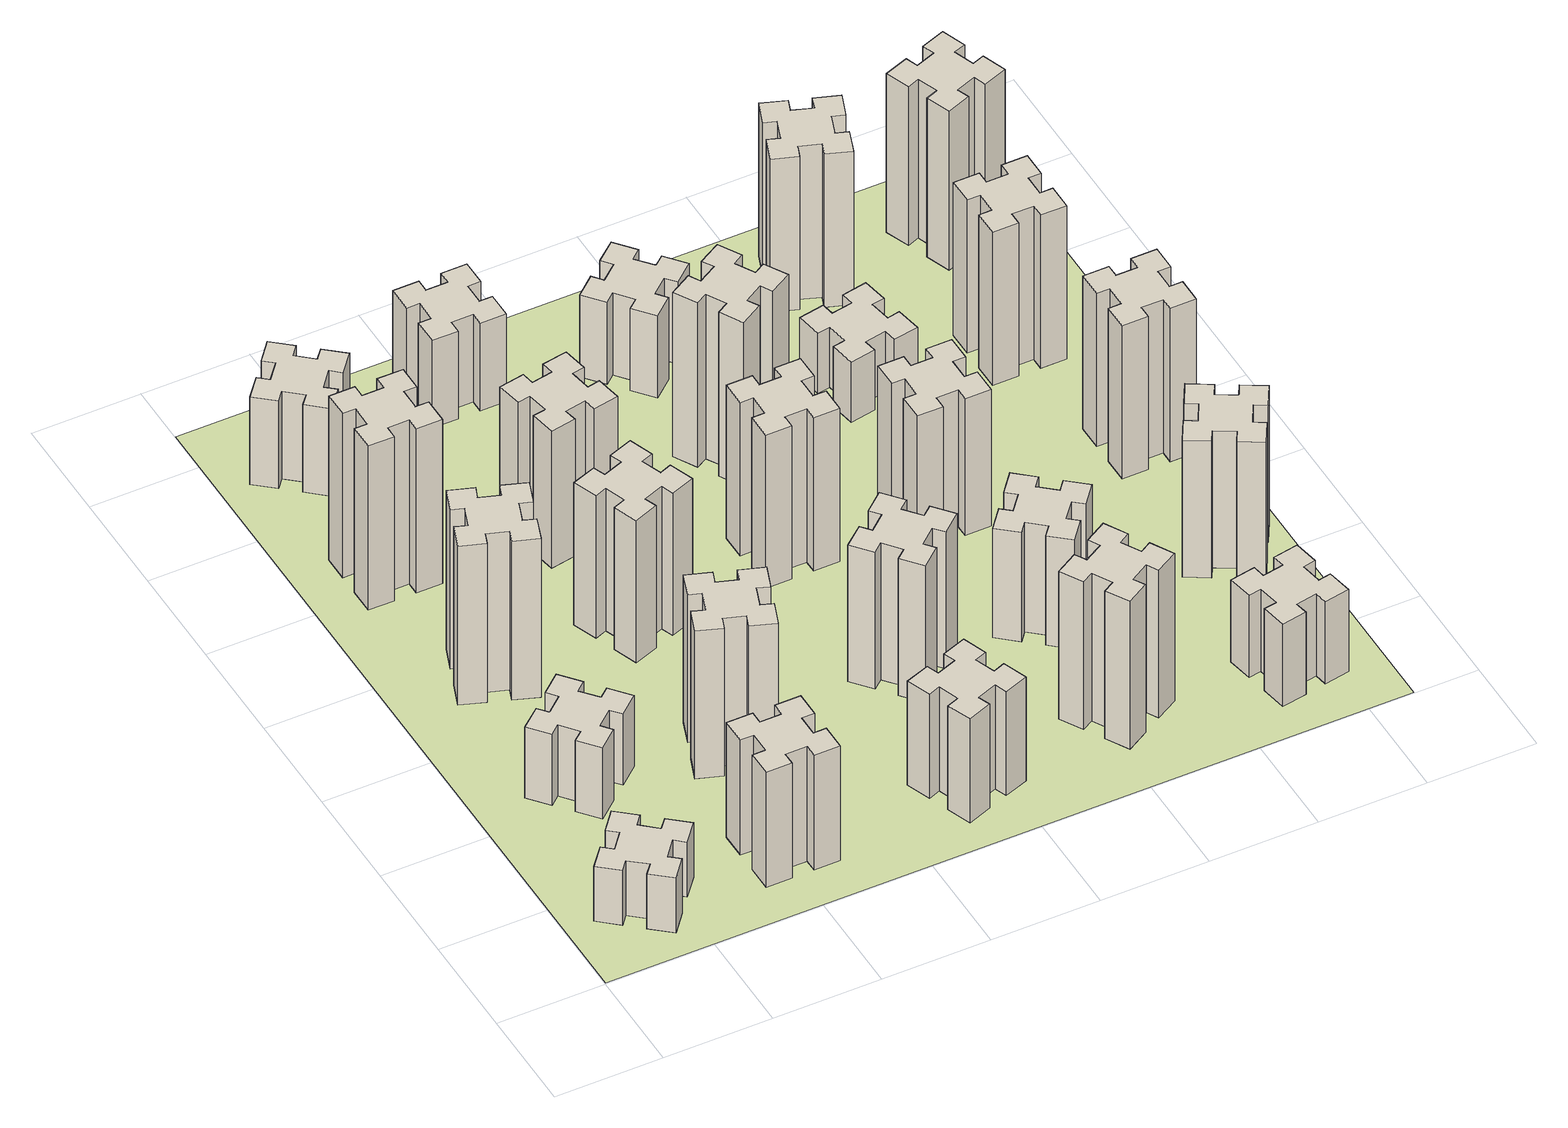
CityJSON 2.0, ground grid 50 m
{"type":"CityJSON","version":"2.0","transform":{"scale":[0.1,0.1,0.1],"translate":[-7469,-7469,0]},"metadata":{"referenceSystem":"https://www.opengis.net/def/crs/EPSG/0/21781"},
"CityObjects":{
"building1":{"type":"Building","attributes":{"class":"1000","function":"1000","usage":"1000","yearOfConstruction":2016,"roofType":"1000","measuredHeight":30,"storeysAboveGround":30,"storeysBelowGround":0},"geometry":[{"type":"Solid","lod":"1","boundaries":[[[[0,1,2,3,4,5,6,7,8,9,10,11,12,13,14,15,16,17,18,19]],[[17,16,20,21]],[[16,15,22,20]],[[15,14,23,22]],[[14,13,24,23]],[[13,12,25,24]],[[12,11,26,25]],[[11,10,27,26]],[[10,9,28,27]],[[9,8,29,28]],[[8,7,30,29]],[[7,6,31,30]],[[6,5,32,31]],[[5,4,33,32]],[[4,3,34,33]],[[3,2,35,34]],[[2,1,36,35]],[[1,0,37,36]],[[0,19,38,37]],[[19,18,39,38]],[[18,17,21,39]],[[24,25,26,27,28,29,30,31,32,33,34,35,36,37,38,39,21,20,22,23]]]]}]},
"building2":{"type":"Building","attributes":{"class":"1000","function":"1000","usage":"1000","yearOfConstruction":2016,"roofType":"1000","measuredHeight":39,"storeysAboveGround":30,"storeysBelowGround":0},"geometry":[{"type":"Solid","lod":"1","boundaries":[[[[40,41,42,43,44,45,46,47,48,49,50,51,52,53,54,55,56,57,58,59]],[[57,56,60,61]],[[56,55,62,60]],[[55,54,63,62]],[[54,53,64,63]],[[53,52,65,64]],[[52,51,66,65]],[[51,50,67,66]],[[50,49,68,67]],[[49,48,69,68]],[[48,47,70,69]],[[47,46,71,70]],[[46,45,72,71]],[[45,44,73,72]],[[44,43,74,73]],[[43,42,75,74]],[[42,41,76,75]],[[41,40,77,76]],[[40,59,78,77]],[[59,58,79,78]],[[58,57,61,79]],[[64,65,66,67,68,69,70,71,72,73,74,75,76,77,78,79,61,60,62,63]]]]}]},
"building3":{"type":"Building","attributes":{"class":"1000","function":"1000","usage":"1000","yearOfConstruction":2016,"roofType":"1000","measuredHeight":87,"storeysAboveGround":30,"storeysBelowGround":0},"geometry":[{"type":"Solid","lod":"1","boundaries":[[[[80,81,82,83,84,85,86,87,88,89,90,91,92,93,94,95,96,97,98,99]],[[97,96,100,101]],[[96,95,102,100]],[[95,94,103,102]],[[94,93,104,103]],[[93,92,105,104]],[[92,91,106,105]],[[91,90,107,106]],[[90,89,108,107]],[[89,88,109,108]],[[88,87,110,109]],[[87,86,111,110]],[[86,85,112,111]],[[85,84,113,112]],[[84,83,114,113]],[[83,82,115,114]],[[82,81,116,115]],[[81,80,117,116]],[[80,99,118,117]],[[99,98,119,118]],[[98,97,101,119]],[[104,105,106,107,108,109,110,111,112,113,114,115,116,117,118,119,101,100,102,103]]]]}]},
"building4":{"type":"Building","attributes":{"class":"1000","function":"1000","usage":"1000","yearOfConstruction":2016,"roofType":"1000","measuredHeight":63,"storeysAboveGround":30,"storeysBelowGround":0},"geometry":[{"type":"Solid","lod":"1","boundaries":[[[[120,121,122,123,124,125,126,127,128,129,130,131,132,133,134,135,136,137,138,139]],[[137,136,140,141]],[[136,135,142,140]],[[135,134,143,142]],[[134,133,144,143]],[[133,132,145,144]],[[132,131,146,145]],[[131,130,147,146]],[[130,129,148,147]],[[129,128,149,148]],[[128,127,150,149]],[[127,126,151,150]],[[126,125,152,151]],[[125,124,153,152]],[[124,123,154,153]],[[123,122,155,154]],[[122,121,156,155]],[[121,120,157,156]],[[120,139,158,157]],[[139,138,159,158]],[[138,137,141,159]],[[144,145,146,147,148,149,150,151,152,153,154,155,156,157,158,159,141,140,142,143]]]]}]},
"building5":{"type":"Building","attributes":{"class":"1000","function":"1000","usage":"1000","yearOfConstruction":2016,"roofType":"1000","measuredHeight":90,"storeysAboveGround":30,"storeysBelowGround":0},"geometry":[{"type":"Solid","lod":"1","boundaries":[[[[160,161,162,163,164,165,166,167,168,169,170,171,172,173,174,175,176,177,178,179]],[[177,176,180,181]],[[176,175,182,180]],[[175,174,183,182]],[[174,173,184,183]],[[173,172,185,184]],[[172,171,186,185]],[[171,170,187,186]],[[170,169,188,187]],[[169,168,189,188]],[[168,167,190,189]],[[167,166,191,190]],[[166,165,192,191]],[[165,164,193,192]],[[164,163,194,193]],[[163,162,195,194]],[[162,161,196,195]],[[161,160,197,196]],[[160,179,198,197]],[[179,178,199,198]],[[178,177,181,199]],[[184,185,186,187,188,189,190,191,192,193,194,195,196,197,198,199,181,180,182,183]]]]}]},
"building6":{"type":"Building","attributes":{"class":"1000","function":"1000","usage":"1000","yearOfConstruction":2016,"roofType":"1000","measuredHeight":48,"storeysAboveGround":30,"storeysBelowGround":0},"geometry":[{"type":"Solid","lod":"1","boundaries":[[[[200,201,202,203,204,205,206,207,208,209,210,211,212,213,214,215,216,217,218,219]],[[217,216,220,221]],[[216,215,222,220]],[[215,214,223,222]],[[214,213,224,223]],[[213,212,225,224]],[[212,211,226,225]],[[211,210,227,226]],[[210,209,228,227]],[[209,208,229,228]],[[208,207,230,229]],[[207,206,231,230]],[[206,205,232,231]],[[205,204,233,232]],[[204,203,234,233]],[[203,202,235,234]],[[202,201,236,235]],[[201,200,237,236]],[[200,219,238,237]],[[219,218,239,238]],[[218,217,221,239]],[[224,225,226,227,228,229,230,231,232,233,234,235,236,237,238,239,221,220,222,223]]]]}]},
"building7":{"type":"Building","attributes":{"class":"1000","function":"1000","usage":"1000","yearOfConstruction":2016,"roofType":"1000","measuredHeight":81,"storeysAboveGround":30,"storeysBelowGround":0},"geometry":[{"type":"Solid","lod":"1","boundaries":[[[[240,241,242,243,244,245,246,247,248,249,250,251,252,253,254,255,256,257,258,259]],[[257,256,260,261]],[[256,255,262,260]],[[255,254,263,262]],[[254,253,264,263]],[[253,252,265,264]],[[252,251,266,265]],[[251,250,267,266]],[[250,249,268,267]],[[249,248,269,268]],[[248,247,270,269]],[[247,246,271,270]],[[246,245,272,271]],[[245,244,273,272]],[[244,243,274,273]],[[243,242,275,274]],[[242,241,276,275]],[[241,240,277,276]],[[240,259,278,277]],[[259,258,279,278]],[[258,257,261,279]],[[264,265,266,267,268,269,270,271,272,273,274,275,276,277,278,279,261,260,262,263]]]]}]},
"building8":{"type":"Building","attributes":{"class":"1000","function":"1000","usage":"1000","yearOfConstruction":2016,"roofType":"1000","measuredHeight":78,"storeysAboveGround":30,"storeysBelowGround":0},"geometry":[{"type":"Solid","lod":"1","boundaries":[[[[280,281,282,283,284,285,286,287,288,289,290,291,292,293,294,295,296,297,298,299]],[[297,296,300,301]],[[296,295,302,300]],[[295,294,303,302]],[[294,293,304,303]],[[293,292,305,304]],[[292,291,306,305]],[[291,290,307,306]],[[290,289,308,307]],[[289,288,309,308]],[[288,287,310,309]],[[287,286,311,310]],[[286,285,312,311]],[[285,284,313,312]],[[284,283,314,313]],[[283,282,315,314]],[[282,281,316,315]],[[281,280,317,316]],[[280,299,318,317]],[[299,298,319,318]],[[298,297,301,319]],[[304,305,306,307,308,309,310,311,312,313,314,315,316,317,318,319,301,300,302,303]]]]}]},
"building9":{"type":"Building","attributes":{"class":"1000","function":"1000","usage":"1000","yearOfConstruction":2016,"roofType":"1000","measuredHeight":75,"storeysAboveGround":30,"storeysBelowGround":0},"geometry":[{"type":"Solid","lod":"1","boundaries":[[[[320,321,322,323,324,325,326,327,328,329,330,331,332,333,334,335,336,337,338,339]],[[337,336,340,341]],[[336,335,342,340]],[[335,334,343,342]],[[334,333,344,343]],[[333,332,345,344]],[[332,331,346,345]],[[331,330,347,346]],[[330,329,348,347]],[[329,328,349,348]],[[328,327,350,349]],[[327,326,351,350]],[[326,325,352,351]],[[325,324,353,352]],[[324,323,354,353]],[[323,322,355,354]],[[322,321,356,355]],[[321,320,357,356]],[[320,339,358,357]],[[339,338,359,358]],[[338,337,341,359]],[[344,345,346,347,348,349,350,351,352,353,354,355,356,357,358,359,341,340,342,343]]]]}]},
"building10":{"type":"Building","attributes":{"class":"1000","function":"1000","usage":"1000","yearOfConstruction":2016,"roofType":"1000","measuredHeight":57,"storeysAboveGround":30,"storeysBelowGround":0},"geometry":[{"type":"Solid","lod":"1","boundaries":[[[[360,361,362,363,364,365,366,367,368,369,370,371,372,373,374,375,376,377,378,379]],[[377,376,380,381]],[[376,375,382,380]],[[375,374,383,382]],[[374,373,384,383]],[[373,372,385,384]],[[372,371,386,385]],[[371,370,387,386]],[[370,369,388,387]],[[369,368,389,388]],[[368,367,390,389]],[[367,366,391,390]],[[366,365,392,391]],[[365,364,393,392]],[[364,363,394,393]],[[363,362,395,394]],[[362,361,396,395]],[[361,360,397,396]],[[360,379,398,397]],[[379,378,399,398]],[[378,377,381,399]],[[384,385,386,387,388,389,390,391,392,393,394,395,396,397,398,399,381,380,382,383]]]]}]},
"building11":{"type":"Building","attributes":{"class":"1000","function":"1000","usage":"1000","yearOfConstruction":2016,"roofType":"1000","measuredHeight":48,"storeysAboveGround":30,"storeysBelowGround":0},"geometry":[{"type":"Solid","lod":"1","boundaries":[[[[400,401,402,403,404,405,406,407,408,409,410,411,412,413,414,415,416,417,418,419]],[[417,416,420,421]],[[416,415,422,420]],[[415,414,423,422]],[[414,413,424,423]],[[413,412,425,424]],[[412,411,426,425]],[[411,410,427,426]],[[410,409,428,427]],[[409,408,429,428]],[[408,407,430,429]],[[407,406,431,430]],[[406,405,432,431]],[[405,404,433,432]],[[404,403,434,433]],[[403,402,435,434]],[[402,401,436,435]],[[401,400,437,436]],[[400,419,438,437]],[[419,418,439,438]],[[418,417,421,439]],[[424,425,426,427,428,429,430,431,432,433,434,435,436,437,438,439,421,420,422,423]]]]}]},
"building12":{"type":"Building","attributes":{"class":"1000","function":"1000","usage":"1000","yearOfConstruction":2016,"roofType":"1000","measuredHeight":75,"storeysAboveGround":30,"storeysBelowGround":0},"geometry":[{"type":"Solid","lod":"1","boundaries":[[[[440,441,442,443,444,445,446,447,448,449,450,451,452,453,454,455,456,457,458,459]],[[457,456,460,461]],[[456,455,462,460]],[[455,454,463,462]],[[454,453,464,463]],[[453,452,465,464]],[[452,451,466,465]],[[451,450,467,466]],[[450,449,468,467]],[[449,448,469,468]],[[448,447,470,469]],[[447,446,471,470]],[[446,445,472,471]],[[445,444,473,472]],[[444,443,474,473]],[[443,442,475,474]],[[442,441,476,475]],[[441,440,477,476]],[[440,459,478,477]],[[459,458,479,478]],[[458,457,461,479]],[[464,465,466,467,468,469,470,471,472,473,474,475,476,477,478,479,461,460,462,463]]]]}]},
"building13":{"type":"Building","attributes":{"class":"1000","function":"1000","usage":"1000","yearOfConstruction":2016,"roofType":"1000","measuredHeight":84,"storeysAboveGround":30,"storeysBelowGround":0},"geometry":[{"type":"Solid","lod":"1","boundaries":[[[[480,481,482,483,484,485,486,487,488,489,490,491,492,493,494,495,496,497,498,499]],[[497,496,500,501]],[[496,495,502,500]],[[495,494,503,502]],[[494,493,504,503]],[[493,492,505,504]],[[492,491,506,505]],[[491,490,507,506]],[[490,489,508,507]],[[489,488,509,508]],[[488,487,510,509]],[[487,486,511,510]],[[486,485,512,511]],[[485,484,513,512]],[[484,483,514,513]],[[483,482,515,514]],[[482,481,516,515]],[[481,480,517,516]],[[480,499,518,517]],[[499,498,519,518]],[[498,497,501,519]],[[504,505,506,507,508,509,510,511,512,513,514,515,516,517,518,519,501,500,502,503]]]]}]},
"building14":{"type":"Building","attributes":{"class":"1000","function":"1000","usage":"1000","yearOfConstruction":2016,"roofType":"1000","measuredHeight":90,"storeysAboveGround":30,"storeysBelowGround":0},"geometry":[{"type":"Solid","lod":"1","boundaries":[[[[520,521,522,523,524,525,526,527,528,529,530,531,532,533,534,535,536,537,538,539]],[[537,536,540,541]],[[536,535,542,540]],[[535,534,543,542]],[[534,533,544,543]],[[533,532,545,544]],[[532,531,546,545]],[[531,530,547,546]],[[530,529,548,547]],[[529,528,549,548]],[[528,527,550,549]],[[527,526,551,550]],[[526,525,552,551]],[[525,524,553,552]],[[524,523,554,553]],[[523,522,555,554]],[[522,521,556,555]],[[521,520,557,556]],[[520,539,558,557]],[[539,538,559,558]],[[538,537,541,559]],[[544,545,546,547,548,549,550,551,552,553,554,555,556,557,558,559,541,540,542,543]]]]}]},
"building15":{"type":"Building","attributes":{"class":"1000","function":"1000","usage":"1000","yearOfConstruction":2016,"roofType":"1000","measuredHeight":81,"storeysAboveGround":30,"storeysBelowGround":0},"geometry":[{"type":"Solid","lod":"1","boundaries":[[[[560,561,562,563,564,565,566,567,568,569,570,571,572,573,574,575,576,577,578,579]],[[577,576,580,581]],[[576,575,582,580]],[[575,574,583,582]],[[574,573,584,583]],[[573,572,585,584]],[[572,571,586,585]],[[571,570,587,586]],[[570,569,588,587]],[[569,568,589,588]],[[568,567,590,589]],[[567,566,591,590]],[[566,565,592,591]],[[565,564,593,592]],[[564,563,594,593]],[[563,562,595,594]],[[562,561,596,595]],[[561,560,597,596]],[[560,579,598,597]],[[579,578,599,598]],[[578,577,581,599]],[[584,585,586,587,588,589,590,591,592,593,594,595,596,597,598,599,581,580,582,583]]]]}]},
"building16":{"type":"Building","attributes":{"class":"1000","function":"1000","usage":"1000","yearOfConstruction":2016,"roofType":"1000","measuredHeight":45,"storeysAboveGround":30,"storeysBelowGround":0},"geometry":[{"type":"Solid","lod":"1","boundaries":[[[[600,601,602,603,604,605,606,607,608,609,610,611,612,613,614,615,616,617,618,619]],[[617,616,620,621]],[[616,615,622,620]],[[615,614,623,622]],[[614,613,624,623]],[[613,612,625,624]],[[612,611,626,625]],[[611,610,627,626]],[[610,609,628,627]],[[609,608,629,628]],[[608,607,630,629]],[[607,606,631,630]],[[606,605,632,631]],[[605,604,633,632]],[[604,603,634,633]],[[603,602,635,634]],[[602,601,636,635]],[[601,600,637,636]],[[600,619,638,637]],[[619,618,639,638]],[[618,617,621,639]],[[624,625,626,627,628,629,630,631,632,633,634,635,636,637,638,639,621,620,622,623]]]]}]},
"building17":{"type":"Building","attributes":{"class":"1000","function":"1000","usage":"1000","yearOfConstruction":2016,"roofType":"1000","measuredHeight":60,"storeysAboveGround":30,"storeysBelowGround":0},"geometry":[{"type":"Solid","lod":"1","boundaries":[[[[640,641,642,643,644,645,646,647,648,649,650,651,652,653,654,655,656,657,658,659]],[[657,656,660,661]],[[656,655,662,660]],[[655,654,663,662]],[[654,653,664,663]],[[653,652,665,664]],[[652,651,666,665]],[[651,650,667,666]],[[650,649,668,667]],[[649,648,669,668]],[[648,647,670,669]],[[647,646,671,670]],[[646,645,672,671]],[[645,644,673,672]],[[644,643,674,673]],[[643,642,675,674]],[[642,641,676,675]],[[641,640,677,676]],[[640,659,678,677]],[[659,658,679,678]],[[658,657,661,679]],[[664,665,666,667,668,669,670,671,672,673,674,675,676,677,678,679,661,660,662,663]]]]}]},
"building18":{"type":"Building","attributes":{"class":"1000","function":"1000","usage":"1000","yearOfConstruction":2016,"roofType":"1000","measuredHeight":75,"storeysAboveGround":30,"storeysBelowGround":0},"geometry":[{"type":"Solid","lod":"1","boundaries":[[[[680,681,682,683,684,685,686,687,688,689,690,691,692,693,694,695,696,697,698,699]],[[697,696,700,701]],[[696,695,702,700]],[[695,694,703,702]],[[694,693,704,703]],[[693,692,705,704]],[[692,691,706,705]],[[691,690,707,706]],[[690,689,708,707]],[[689,688,709,708]],[[688,687,710,709]],[[687,686,711,710]],[[686,685,712,711]],[[685,684,713,712]],[[684,683,714,713]],[[683,682,715,714]],[[682,681,716,715]],[[681,680,717,716]],[[680,699,718,717]],[[699,698,719,718]],[[698,697,701,719]],[[704,705,706,707,708,709,710,711,712,713,714,715,716,717,718,719,701,700,702,703]]]]}]},
"building19":{"type":"Building","attributes":{"class":"1000","function":"1000","usage":"1000","yearOfConstruction":2016,"roofType":"1000","measuredHeight":33,"storeysAboveGround":30,"storeysBelowGround":0},"geometry":[{"type":"Solid","lod":"1","boundaries":[[[[720,721,722,723,724,725,726,727,728,729,730,731,732,733,734,735,736,737,738,739]],[[737,736,740,741]],[[736,735,742,740]],[[735,734,743,742]],[[734,733,744,743]],[[733,732,745,744]],[[732,731,746,745]],[[731,730,747,746]],[[730,729,748,747]],[[729,728,749,748]],[[728,727,750,749]],[[727,726,751,750]],[[726,725,752,751]],[[725,724,753,752]],[[724,723,754,753]],[[723,722,755,754]],[[722,721,756,755]],[[721,720,757,756]],[[720,739,758,757]],[[739,738,759,758]],[[738,737,741,759]],[[744,745,746,747,748,749,750,751,752,753,754,755,756,757,758,759,741,740,742,743]]]]}]},
"building20":{"type":"Building","attributes":{"class":"1000","function":"1000","usage":"1000","yearOfConstruction":2016,"roofType":"1000","measuredHeight":45,"storeysAboveGround":30,"storeysBelowGround":0},"geometry":[{"type":"Solid","lod":"1","boundaries":[[[[760,761,762,763,764,765,766,767,768,769,770,771,772,773,774,775,776,777,778,779]],[[777,776,780,781]],[[776,775,782,780]],[[775,774,783,782]],[[774,773,784,783]],[[773,772,785,784]],[[772,771,786,785]],[[771,770,787,786]],[[770,769,788,787]],[[769,768,789,788]],[[768,767,790,789]],[[767,766,791,790]],[[766,765,792,791]],[[765,764,793,792]],[[764,763,794,793]],[[763,762,795,794]],[[762,761,796,795]],[[761,760,797,796]],[[760,779,798,797]],[[779,778,799,798]],[[778,777,781,799]],[[784,785,786,787,788,789,790,791,792,793,794,795,796,797,798,799,781,780,782,783]]]]}]},
"building21":{"type":"Building","attributes":{"class":"1000","function":"1000","usage":"1000","yearOfConstruction":2016,"roofType":"1000","measuredHeight":84,"storeysAboveGround":30,"storeysBelowGround":0},"geometry":[{"type":"Solid","lod":"1","boundaries":[[[[800,801,802,803,804,805,806,807,808,809,810,811,812,813,814,815,816,817,818,819]],[[817,816,820,821]],[[816,815,822,820]],[[815,814,823,822]],[[814,813,824,823]],[[813,812,825,824]],[[812,811,826,825]],[[811,810,827,826]],[[810,809,828,827]],[[809,808,829,828]],[[808,807,830,829]],[[807,806,831,830]],[[806,805,832,831]],[[805,804,833,832]],[[804,803,834,833]],[[803,802,835,834]],[[802,801,836,835]],[[801,800,837,836]],[[800,819,838,837]],[[819,818,839,838]],[[818,817,821,839]],[[824,825,826,827,828,829,830,831,832,833,834,835,836,837,838,839,821,820,822,823]]]]}]},
"building22":{"type":"Building","attributes":{"class":"1000","function":"1000","usage":"1000","yearOfConstruction":2016,"roofType":"1000","measuredHeight":75,"storeysAboveGround":30,"storeysBelowGround":0},"geometry":[{"type":"Solid","lod":"1","boundaries":[[[[840,841,842,843,844,845,846,847,848,849,850,851,852,853,854,855,856,857,858,859]],[[857,856,860,861]],[[856,855,862,860]],[[855,854,863,862]],[[854,853,864,863]],[[853,852,865,864]],[[852,851,866,865]],[[851,850,867,866]],[[850,849,868,867]],[[849,848,869,868]],[[848,847,870,869]],[[847,846,871,870]],[[846,845,872,871]],[[845,844,873,872]],[[844,843,874,873]],[[843,842,875,874]],[[842,841,876,875]],[[841,840,877,876]],[[840,859,878,877]],[[859,858,879,878]],[[858,857,861,879]],[[864,865,866,867,868,869,870,871,872,873,874,875,876,877,878,879,861,860,862,863]]]]}]},
"building23":{"type":"Building","attributes":{"class":"1000","function":"1000","usage":"1000","yearOfConstruction":2016,"roofType":"1000","measuredHeight":84,"storeysAboveGround":30,"storeysBelowGround":0},"geometry":[{"type":"Solid","lod":"1","boundaries":[[[[880,881,882,883,884,885,886,887,888,889,890,891,892,893,894,895,896,897,898,899]],[[897,896,900,901]],[[896,895,902,900]],[[895,894,903,902]],[[894,893,904,903]],[[893,892,905,904]],[[892,891,906,905]],[[891,890,907,906]],[[890,889,908,907]],[[889,888,909,908]],[[888,887,910,909]],[[887,886,911,910]],[[886,885,912,911]],[[885,884,913,912]],[[884,883,914,913]],[[883,882,915,914]],[[882,881,916,915]],[[881,880,917,916]],[[880,899,918,917]],[[899,898,919,918]],[[898,897,901,919]],[[904,905,906,907,908,909,910,911,912,913,914,915,916,917,918,919,901,900,902,903]]]]}]},
"building24":{"type":"Building","attributes":{"class":"1000","function":"1000","usage":"1000","yearOfConstruction":2016,"roofType":"1000","measuredHeight":84,"storeysAboveGround":30,"storeysBelowGround":0},"geometry":[{"type":"Solid","lod":"1","boundaries":[[[[920,921,922,923,924,925,926,927,928,929,930,931,932,933,934,935,936,937,938,939]],[[937,936,940,941]],[[936,935,942,940]],[[935,934,943,942]],[[934,933,944,943]],[[933,932,945,944]],[[932,931,946,945]],[[931,930,947,946]],[[930,929,948,947]],[[929,928,949,948]],[[928,927,950,949]],[[927,926,951,950]],[[926,925,952,951]],[[925,924,953,952]],[[924,923,954,953]],[[923,922,955,954]],[[922,921,956,955]],[[921,920,957,956]],[[920,939,958,957]],[[939,938,959,958]],[[938,937,941,959]],[[944,945,946,947,948,949,950,951,952,953,954,955,956,957,958,959,941,940,942,943]]]]}]},
"building25":{"type":"Building","attributes":{"class":"1000","function":"1000","usage":"1000","yearOfConstruction":2016,"roofType":"1000","measuredHeight":87,"storeysAboveGround":30,"storeysBelowGround":0},"geometry":[{"type":"Solid","lod":"1","boundaries":[[[[960,961,962,963,964,965,966,967,968,969,970,971,972,973,974,975,976,977,978,979]],[[977,976,980,981]],[[976,975,982,980]],[[975,974,983,982]],[[974,973,984,983]],[[973,972,985,984]],[[972,971,986,985]],[[971,970,987,986]],[[970,969,988,987]],[[969,968,989,988]],[[968,967,990,989]],[[967,966,991,990]],[[966,965,992,991]],[[965,964,993,992]],[[964,963,994,993]],[[963,962,995,994]],[[962,961,996,995]],[[961,960,997,996]],[[960,979,998,997]],[[979,978,999,998]],[[978,977,981,999]],[[984,985,986,987,988,989,990,991,992,993,994,995,996,997,998,999,981,980,982,983]]]]}]},
"landuse1":{"type":"LandUse","attributes":{"name":"plot1","function":"1010"},"geometry":[{"type":"MultiSurface","lod":"1","boundaries":[[[1000,1001,1002,1003]]]}]}
},
"vertices":[
[266,323,0],[343,259,0],[304,213,0],[396,136,0],[473,228,0],[427,266,0],[492,343,0],[538,304,0],[615,396,0],[523,473,0],[484,427,0],[408,492,0],[446,538,0],[354,615,0],[277,523,0],[323,484,0],[259,408,0],[213,446,0],[136,354,0],[228,277,0],[259,408,300],[213,446,300],[323,484,300],[277,523,300],[354,615,300],[446,538,300],[408,492,300],[484,427,300],[523,473,300],[615,396,300],[538,304,300],[492,343,300],[427,266,300],[473,228,300],[396,136,300],[304,213,300],[343,259,300],[266,323,300],[228,277,300],[136,354,300],
[508,999,0],[584,1063,0],[623,1017,0],[715,1094,0],[638,1186,0],[592,1148,0],[527,1224,0],[573,1263,0],[496,1355,0],[404,1278,0],[443,1232,0],[366,1167,0],[328,1213,0],[236,1136,0],[313,1044,0],[359,1083,0],[423,1006,0],[377,968,0],[454,876,0],[546,953,0],[423,1006,390],[377,968,390],[359,1083,390],[313,1044,390],[236,1136,390],[328,1213,390],[366,1167,390],[443,1232,390],[404,1278,390],[496,1355,390],[573,1263,390],[527,1224,390],[592,1148,390],[638,1186,390],[715,1094,390],[623,1017,390],[584,1063,390],[508,999,390],[546,953,390],[454,876,390],
[562,1771,0],[596,1865,0],[652,1844,0],[693,1957,0],[580,1998,0],[560,1942,0],[466,1976,0],[487,2032,0],[374,2073,0],[333,1960,0],[389,1940,0],[355,1846,0],[299,1867,0],[257,1754,0],[370,1713,0],[391,1769,0],[485,1735,0],[464,1679,0],[577,1637,0],[618,1750,0],[485,1735,870],[464,1679,870],[391,1769,870],[370,1713,870],[257,1754,870],[299,1867,870],[355,1846,870],[389,1940,870],[333,1960,870],[374,2073,870],[487,2032,870],[466,1976,870],[560,1942,870],[580,1998,870],[693,1957,870],[652,1844,870],[596,1865,870],[562,1771,870],[618,1750,870],[577,1637,870],
[905,425,0],[905,325,0],[845,325,0],[845,205,0],[965,205,0],[965,265,0],[1065,265,0],[1065,205,0],[1185,205,0],[1185,325,0],[1125,325,0],[1125,425,0],[1185,425,0],[1185,545,0],[1065,545,0],[1065,485,0],[965,485,0],[965,545,0],[845,545,0],[845,425,0],[965,485,630],[965,545,630],[1065,485,630],[1065,545,630],[1185,545,630],[1185,425,630],[1125,425,630],[1125,325,630],[1185,325,630],[1185,205,630],[1065,205,630],[1065,265,630],[965,265,630],[965,205,630],[845,205,630],[845,325,630],[905,325,630],[905,425,630],[845,425,630],[845,545,630],
[425,2705,0],[325,2705,0],[325,2765,0],[205,2765,0],[205,2645,0],[265,2645,0],[265,2545,0],[205,2545,0],[205,2425,0],[325,2425,0],[325,2485,0],[425,2485,0],[425,2425,0],[545,2425,0],[545,2545,0],[485,2545,0],[485,2645,0],[545,2645,0],[545,2765,0],[425,2765,0],[485,2645,900],[545,2645,900],[485,2545,900],[545,2545,900],[545,2425,900],[425,2425,900],[425,2485,900],[325,2485,900],[325,2425,900],[205,2425,900],[205,2545,900],[265,2545,900],[265,2645,900],[205,2645,900],[205,2765,900],[325,2765,900],[325,2705,900],[425,2705,900],[425,2765,900],[545,2765,900],
[484,3387,0],[408,3452,0],[446,3498,0],[354,3575,0],[277,3483,0],[323,3444,0],[259,3368,0],[213,3406,0],[136,3314,0],[228,3237,0],[266,3283,0],[343,3219,0],[304,3173,0],[396,3096,0],[473,3188,0],[427,3226,0],[492,3303,0],[538,3264,0],[615,3356,0],[523,3433,0],[492,3303,480],[538,3264,480],[427,3226,480],[473,3188,480],[396,3096,480],[304,3173,480],[343,3219,480],[266,3283,480],[228,3237,480],[136,3314,480],[213,3406,480],[259,3368,480],[323,3444,480],[277,3483,480],[354,3575,480],[446,3498,480],[408,3452,480],[484,3387,480],[523,3433,480],[615,3356,480],
[1200,1102,0],[1106,1136,0],[1127,1192,0],[1014,1233,0],[973,1120,0],[1029,1100,0],[995,1006,0],[939,1027,0],[897,914,0],[1010,873,0],[1031,929,0],[1125,895,0],[1104,839,0],[1217,797,0],[1258,910,0],[1202,931,0],[1236,1025,0],[1292,1004,0],[1333,1117,0],[1220,1158,0],[1236,1025,810],[1292,1004,810],[1202,931,810],[1258,910,810],[1217,797,810],[1104,839,810],[1125,895,810],[1031,929,810],[1010,873,810],[897,914,810],[939,1027,810],[995,1006,810],[1029,1100,810],[973,1120,810],[1014,1233,810],[1127,1192,810],[1106,1136,810],[1200,1102,810],[1220,1158,810],[1333,1117,810],
[1236,1846,0],[1202,1940,0],[1258,1960,0],[1217,2073,0],[1104,2032,0],[1125,1976,0],[1031,1942,0],[1010,1998,0],[897,1957,0],[939,1844,0],[995,1865,0],[1029,1771,0],[973,1750,0],[1014,1637,0],[1127,1679,0],[1106,1735,0],[1200,1769,0],[1220,1713,0],[1333,1754,0],[1292,1867,0],[1200,1769,780],[1220,1713,780],[1106,1735,780],[1127,1679,780],[1014,1637,780],[973,1750,780],[1029,1771,780],[995,1865,780],[939,1844,780],[897,1957,780],[1010,1998,780],[1031,1942,780],[1125,1976,780],[1104,2032,780],[1217,2073,780],[1258,1960,780],[1202,1940,780],[1236,1846,780],[1292,1867,780],[1333,1754,780],
[1232,2465,0],[1215,2564,0],[1274,2574,0],[1253,2692,0],[1135,2671,0],[1145,2612,0],[1047,2595,0],[1037,2654,0],[918,2633,0],[939,2515,0],[998,2525,0],[1016,2427,0],[957,2417,0],[977,2298,0],[1096,2319,0],[1085,2378,0],[1184,2396,0],[1194,2337,0],[1312,2357,0],[1291,2476,0],[1184,2396,750],[1194,2337,750],[1085,2378,750],[1096,2319,750],[977,2298,750],[957,2417,750],[1016,2427,750],[998,2525,750],[939,2515,750],[918,2633,750],[1037,2654,750],[1047,2595,750],[1145,2612,750],[1135,2671,750],[1253,2692,750],[1274,2574,750],[1215,2564,750],[1232,2465,750],[1291,2476,750],[1312,2357,750],
[1976,366,0],[1942,460,0],[1998,480,0],[1957,593,0],[1844,552,0],[1865,496,0],[1771,462,0],[1750,518,0],[1637,477,0],[1679,364,0],[1735,385,0],[1769,291,0],[1713,270,0],[1754,157,0],[1867,199,0],[1846,255,0],[1940,289,0],[1960,233,0],[2073,274,0],[2032,387,0],[1940,289,570],[1960,233,570],[1846,255,570],[1867,199,570],[1754,157,570],[1713,270,570],[1769,291,570],[1735,385,570],[1679,364,570],[1637,477,570],[1750,518,570],[1771,462,570],[1865,496,570],[1844,552,570],[1957,593,570],[1998,480,570],[1942,460,570],[1976,366,570],[2032,387,570],[2073,274,570],
[1005,3485,0],[1005,3385,0],[945,3385,0],[945,3265,0],[1065,3265,0],[1065,3325,0],[1165,3325,0],[1165,3265,0],[1285,3265,0],[1285,3385,0],[1225,3385,0],[1225,3485,0],[1285,3485,0],[1285,3605,0],[1165,3605,0],[1165,3545,0],[1065,3545,0],[1065,3605,0],[945,3605,0],[945,3485,0],[1065,3545,480],[1065,3605,480],[1165,3545,480],[1165,3605,480],[1285,3605,480],[1285,3485,480],[1225,3485,480],[1225,3385,480],[1285,3385,480],[1285,3265,480],[1165,3265,480],[1165,3325,480],[1065,3325,480],[1065,3265,480],[945,3265,480],[945,3385,480],[1005,3385,480],[1005,3485,480],[945,3485,480],[945,3605,480],
[2072,1148,0],[2007,1224,0],[2053,1263,0],[1976,1355,0],[1884,1278,0],[1923,1232,0],[1846,1167,0],[1808,1213,0],[1716,1136,0],[1793,1044,0],[1839,1083,0],[1903,1006,0],[1857,968,0],[1934,876,0],[2026,953,0],[1988,999,0],[2064,1063,0],[2103,1017,0],[2195,1094,0],[2118,1186,0],[2064,1063,750],[2103,1017,750],[1988,999,750],[2026,953,750],[1934,876,750],[1857,968,750],[1903,1006,750],[1839,1083,750],[1793,1044,750],[1716,1136,750],[1808,1213,750],[1846,1167,750],[1923,1232,750],[1884,1278,750],[1976,1355,750],[2053,1263,750],[2007,1224,750],[2072,1148,750],[2118,1186,750],[2195,1094,750],
[1905,2065,0],[1805,2065,0],[1805,2125,0],[1685,2125,0],[1685,2005,0],[1745,2005,0],[1745,1905,0],[1685,1905,0],[1685,1785,0],[1805,1785,0],[1805,1845,0],[1905,1845,0],[1905,1785,0],[2025,1785,0],[2025,1905,0],[1965,1905,0],[1965,2005,0],[2025,2005,0],[2025,2125,0],[1905,2125,0],[1965,2005,840],[2025,2005,840],[1965,1905,840],[2025,1905,840],[2025,1785,840],[1905,1785,840],[1905,1845,840],[1805,1845,840],[1805,1785,840],[1685,1785,840],[1685,1905,840],[1745,1905,840],[1745,2005,840],[1685,2005,840],[1685,2125,840],[1805,2125,840],[1805,2065,840],[1905,2065,840],[1905,2125,840],[2025,2125,840],
[1835,2584,0],[1885,2497,0],[1833,2467,0],[1893,2363,0],[1997,2423,0],[1967,2475,0],[2054,2525,0],[2084,2473,0],[2188,2533,0],[2128,2637,0],[2076,2607,0],[2026,2694,0],[2078,2724,0],[2018,2828,0],[1914,2768,0],[1944,2716,0],[1857,2666,0],[1827,2718,0],[1723,2658,0],[1783,2554,0],[1857,2666,900],[1827,2718,900],[1944,2716,900],[1914,2768,900],[2018,2828,900],[2078,2724,900],[2026,2694,900],[2076,2607,900],[2128,2637,900],[2188,2533,900],[2084,2473,900],[2054,2525,900],[1967,2475,900],[1997,2423,900],[1893,2363,900],[1833,2467,900],[1885,2497,900],[1835,2584,900],[1783,2554,900],[1723,2658,900],
[2584,596,0],[2497,546,0],[2467,598,0],[2363,538,0],[2423,434,0],[2475,464,0],[2525,377,0],[2473,347,0],[2533,243,0],[2637,303,0],[2607,355,0],[2694,405,0],[2724,353,0],[2828,413,0],[2768,517,0],[2716,487,0],[2666,574,0],[2718,604,0],[2658,708,0],[2554,648,0],[2666,574,810],[2718,604,810],[2716,487,810],[2768,517,810],[2828,413,810],[2724,353,810],[2694,405,810],[2607,355,810],[2637,303,810],[2533,243,810],[2473,347,810],[2525,377,810],[2475,464,810],[2423,434,810],[2363,538,810],[2467,598,810],[2497,546,810],[2584,596,810],[2554,648,810],[2658,708,810],
[1823,3352,0],[1746,3287,0],[1708,3333,0],[1616,3256,0],[1693,3164,0],[1739,3203,0],[1803,3126,0],[1757,3088,0],[1834,2996,0],[1926,3073,0],[1888,3119,0],[1964,3183,0],[2003,3137,0],[2095,3214,0],[2018,3306,0],[1972,3268,0],[1907,3344,0],[1953,3383,0],[1876,3475,0],[1784,3398,0],[1907,3344,450],[1953,3383,450],[1972,3268,450],[2018,3306,450],[2095,3214,450],[2003,3137,450],[1964,3183,450],[1888,3119,450],[1926,3073,450],[1834,2996,450],[1757,3088,450],[1803,3126,450],[1739,3203,450],[1693,3164,450],[1616,3256,450],[1708,3333,450],[1746,3287,450],[1823,3352,450],[1784,3398,450],[1876,3475,450],
[2647,1006,0],[2712,1083,0],[2758,1044,0],[2835,1136,0],[2743,1213,0],[2704,1167,0],[2628,1232,0],[2666,1278,0],[2574,1355,0],[2497,1263,0],[2543,1224,0],[2479,1148,0],[2433,1186,0],[2356,1094,0],[2448,1017,0],[2486,1063,0],[2563,999,0],[2524,953,0],[2616,876,0],[2693,968,0],[2563,999,600],[2524,953,600],[2486,1063,600],[2448,1017,600],[2356,1094,600],[2433,1186,600],[2479,1148,600],[2543,1224,600],[2497,1263,600],[2574,1355,600],[2666,1278,600],[2628,1232,600],[2704,1167,600],[2743,1213,600],[2835,1136,600],[2758,1044,600],[2712,1083,600],[2647,1006,600],[2693,968,600],[2616,876,600],
[2605,1805,0],[2605,1905,0],[2665,1905,0],[2665,2025,0],[2545,2025,0],[2545,1965,0],[2445,1965,0],[2445,2025,0],[2325,2025,0],[2325,1905,0],[2385,1905,0],[2385,1805,0],[2325,1805,0],[2325,1685,0],[2445,1685,0],[2445,1745,0],[2545,1745,0],[2545,1685,0],[2665,1685,0],[2665,1805,0],[2545,1745,750],[2545,1685,750],[2445,1745,750],[2445,1685,750],[2325,1685,750],[2325,1805,750],[2385,1805,750],[2385,1905,750],[2325,1905,750],[2325,2025,750],[2445,2025,750],[2445,1965,750],[2545,1965,750],[2545,2025,750],[2665,2025,750],[2665,1905,750],[2605,1905,750],[2605,1805,750],[2665,1805,750],[2665,1685,750],
[2565,2578,0],[2664,2596,0],[2674,2537,0],[2792,2557,0],[2771,2676,0],[2712,2665,0],[2695,2764,0],[2754,2774,0],[2733,2892,0],[2615,2871,0],[2625,2812,0],[2527,2795,0],[2517,2854,0],[2398,2833,0],[2419,2715,0],[2478,2725,0],[2496,2627,0],[2437,2617,0],[2457,2498,0],[2576,2519,0],[2496,2627,330],[2437,2617,330],[2478,2725,330],[2419,2715,330],[2398,2833,330],[2517,2854,330],[2527,2795,330],[2625,2812,330],[2615,2871,330],[2733,2892,330],[2754,2774,330],[2695,2764,330],[2712,2665,330],[2771,2676,330],[2792,2557,330],[2674,2537,330],[2664,2596,330],[2565,2578,330],[2576,2519,330],[2457,2498,330],
[3452,345,0],[3435,444,0],[3494,454,0],[3473,572,0],[3355,551,0],[3365,492,0],[3267,475,0],[3257,534,0],[3138,513,0],[3159,395,0],[3218,405,0],[3236,307,0],[3177,297,0],[3197,178,0],[3316,199,0],[3305,258,0],[3404,276,0],[3414,217,0],[3532,237,0],[3511,356,0],[3404,276,450],[3414,217,450],[3305,258,450],[3316,199,450],[3197,178,450],[3177,297,450],[3236,307,450],[3218,405,450],[3159,395,450],[3138,513,450],[3257,534,450],[3267,475,450],[3365,492,450],[3355,551,450],[3473,572,450],[3494,454,450],[3435,444,450],[3452,345,450],[3511,356,450],[3532,237,450],
[2780,3422,0],[2686,3456,0],[2707,3512,0],[2594,3553,0],[2553,3440,0],[2609,3420,0],[2575,3326,0],[2519,3347,0],[2477,3234,0],[2590,3193,0],[2611,3249,0],[2705,3215,0],[2684,3159,0],[2797,3117,0],[2838,3230,0],[2782,3251,0],[2816,3345,0],[2872,3324,0],[2913,3437,0],[2800,3478,0],[2816,3345,840],[2872,3324,840],[2782,3251,840],[2838,3230,840],[2797,3117,840],[2684,3159,840],[2705,3215,840],[2611,3249,840],[2590,3193,840],[2477,3234,840],[2519,3347,840],[2575,3326,840],[2609,3420,840],[2553,3440,840],[2594,3553,840],[2707,3512,840],[2686,3456,840],[2780,3422,840],[2800,3478,840],[2913,3437,840],
[3534,1186,0],[3447,1236,0],[3477,1288,0],[3373,1348,0],[3313,1244,0],[3365,1214,0],[3315,1127,0],[3263,1157,0],[3203,1053,0],[3307,993,0],[3337,1045,0],[3424,995,0],[3394,943,0],[3498,883,0],[3558,987,0],[3506,1017,0],[3556,1104,0],[3608,1074,0],[3668,1178,0],[3564,1238,0],[3556,1104,750],[3608,1074,750],[3506,1017,750],[3558,987,750],[3498,883,750],[3394,943,750],[3424,995,750],[3337,1045,750],[3307,993,750],[3203,1053,750],[3263,1157,750],[3315,1127,750],[3365,1214,750],[3313,1244,750],[3373,1348,750],[3477,1288,750],[3447,1236,750],[3534,1186,750],[3564,1238,750],[3668,1178,750],
[3485,1965,0],[3385,1965,0],[3385,2025,0],[3265,2025,0],[3265,1905,0],[3325,1905,0],[3325,1805,0],[3265,1805,0],[3265,1685,0],[3385,1685,0],[3385,1745,0],[3485,1745,0],[3485,1685,0],[3605,1685,0],[3605,1805,0],[3545,1805,0],[3545,1905,0],[3605,1905,0],[3605,2025,0],[3485,2025,0],[3545,1905,840],[3605,1905,840],[3545,1805,840],[3605,1805,840],[3605,1685,840],[3485,1685,840],[3485,1745,840],[3385,1745,840],[3385,1685,840],[3265,1685,840],[3265,1805,840],[3325,1805,840],[3325,1905,840],[3265,1905,840],[3265,2025,840],[3385,2025,840],[3385,1965,840],[3485,1965,840],[3485,2025,840],[3605,2025,840],
[3125,2645,0],[3125,2545,0],[3065,2545,0],[3065,2425,0],[3185,2425,0],[3185,2485,0],[3285,2485,0],[3285,2425,0],[3405,2425,0],[3405,2545,0],[3345,2545,0],[3345,2645,0],[3405,2645,0],[3405,2765,0],[3285,2765,0],[3285,2705,0],[3185,2705,0],[3185,2765,0],[3065,2765,0],[3065,2645,0],[3185,2705,840],[3185,2765,840],[3285,2705,840],[3285,2765,840],[3405,2765,840],[3405,2645,840],[3345,2645,840],[3345,2545,840],[3405,2545,840],[3405,2425,840],[3285,2425,840],[3285,2485,840],[3185,2485,840],[3185,2425,840],[3065,2425,840],[3065,2545,840],[3125,2545,840],[3125,2645,840],[3065,2645,840],[3065,2765,840],
[3326,3215,0],[3420,3249,0],[3440,3193,0],[3553,3234,0],[3512,3347,0],[3456,3326,0],[3422,3420,0],[3478,3440,0],[3437,3553,0],[3324,3512,0],[3345,3456,0],[3251,3422,0],[3230,3478,0],[3117,3437,0],[3159,3324,0],[3215,3345,0],[3249,3251,0],[3193,3230,0],[3234,3117,0],[3347,3159,0],[3249,3251,870],[3193,3230,870],[3215,3345,870],[3159,3324,870],[3117,3437,870],[3230,3478,870],[3251,3422,870],[3345,3456,870],[3324,3512,870],[3437,3553,870],[3478,3440,870],[3422,3420,870],[3456,3326,870],[3512,3347,870],[3553,3234,870],[3440,3193,870],[3420,3249,870],[3326,3215,870],[3347,3159,870],[3234,3117,870],
[5,3705,0],[3705,3705,0],[3705,5,0],[5,5,0]
]}
